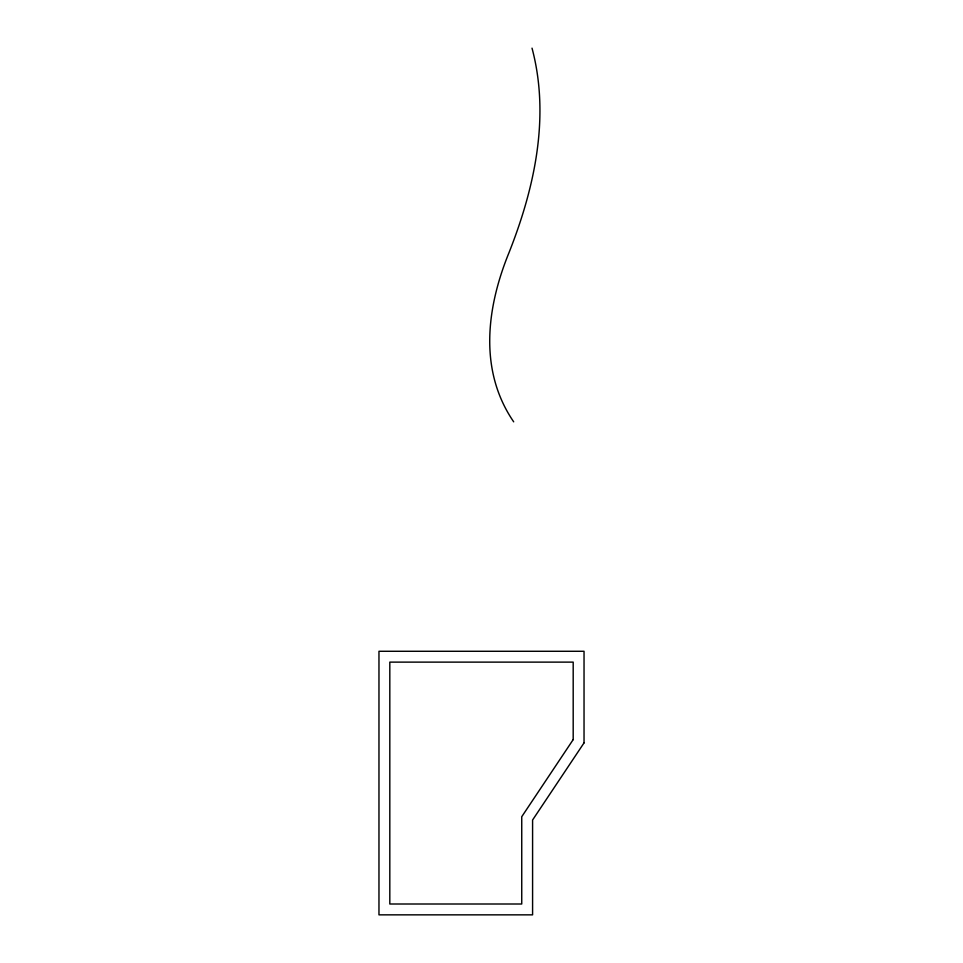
<?xml version="1.0" encoding="UTF-8"?>
<svg xmlns="http://www.w3.org/2000/svg" width="963" height="963" viewBox="0 0 963 963"><rect width="100%" height="100%" fill="white"/><g stroke="black" fill="none" stroke-linecap="round" stroke-linejoin="round"><path stroke-width="1.44" d="M513.688 421.83C478.382 370.286 486.7 307.197 509.054 252.535C534.573 188.038 550.282 116.752 532.021 48.15M573.19 739.608L521.741 816.72L521.741 904.004L389.81 904.004L389.81 662.123L573.19 662.123L573.19 739.608M584.035 742.894L532.587 820.007L532.587 914.85L378.965 914.85L378.965 651.277L584.035 651.277L584.035 742.894"/></g></svg>
